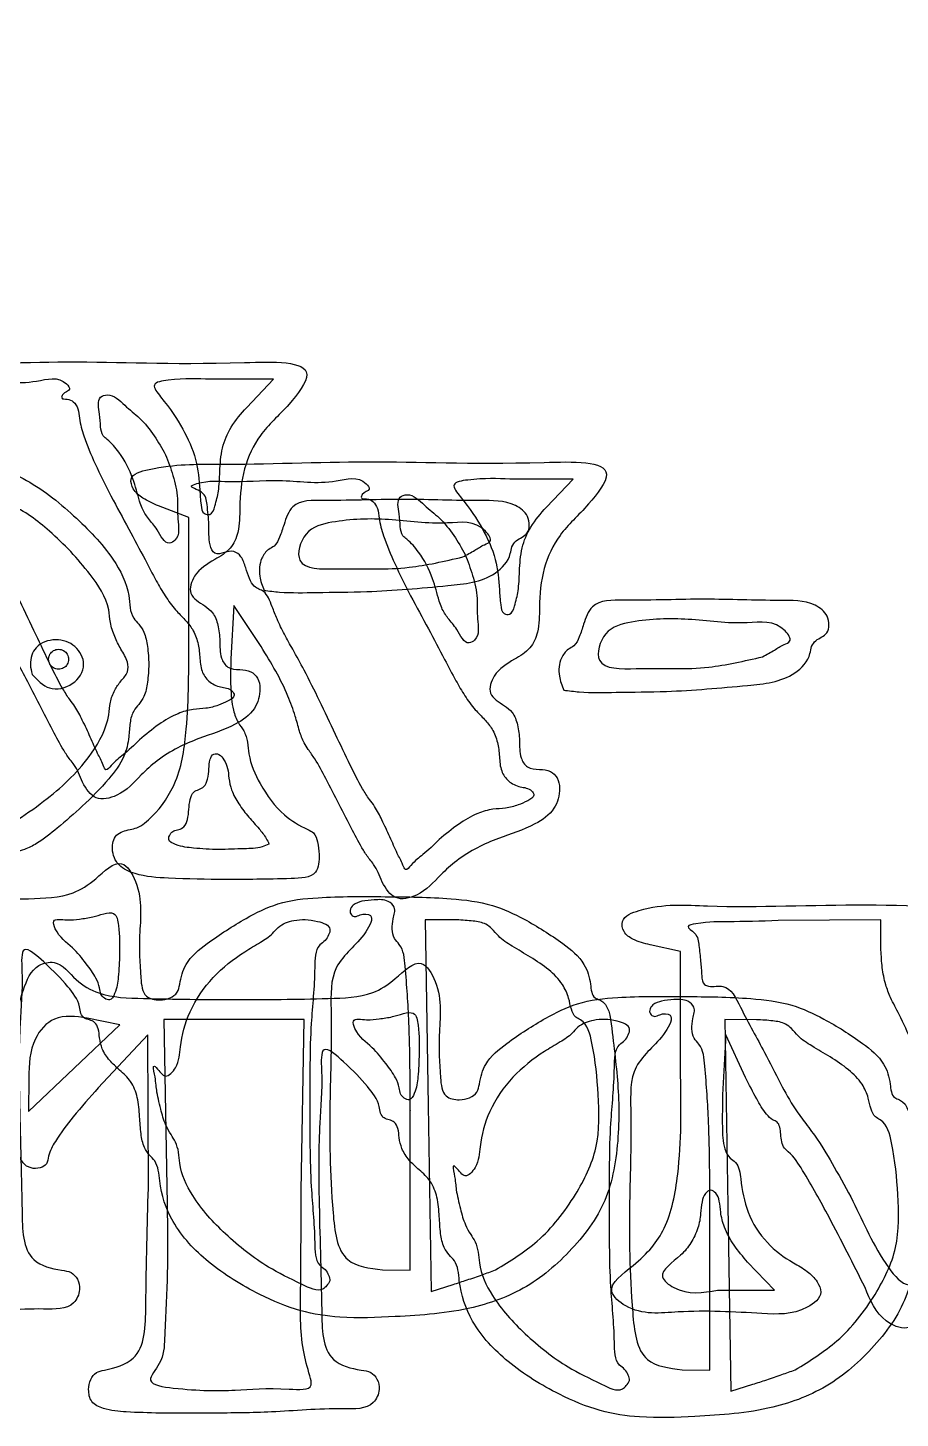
# Model space of a CAD drawing. Extents: x 0.12 to 3.45, y 0.56 to 2.39.
# Drawn here: x 1.0543 to 1.3446, y 1.1462 to 1.6091 of the extents above; entities that cross this region are included whole.
import ezdxf

# ---------------------------------------------------------------- set-up
doc = ezdxf.new("R2010")
doc.units = 0
doc.layers.get('0').update_dxf_attribs({"linetype": 'CONTINUOUS'})

msp = doc.modelspace()

# ---------------------------------------------------------------- linework, layer by layer
at = {"color": 7}
for p, q in [((1.136129, 1.49208), (1.114988, 1.49208)), ((1.127172, 1.482731), (1.136129, 1.49208)), ((1.100153, 1.46698), (1.100153, 1.46698)), ((1.118215, 1.461261), (1.118215, 1.461261)), ((1.23583, 1.458847), (1.21469, 1.458847)), ((1.226873, 1.449497), (1.23583, 1.458847)), ((1.107916, 1.446088), (1.097819, 1.4499)), ((1.107916, 1.405754), (1.107916, 1.446088)), ((1.199093, 1.432913), (1.199093, 1.432914)), ((1.199854, 1.433746), (1.199854, 1.433746)), ((1.217916, 1.428028), (1.217916, 1.428028)), ((1.132932, 1.421803), (1.132932, 1.421803)), ((1.122916, 1.416782), (1.121892, 1.399003)), ((1.131952, 1.403082), (1.122916, 1.416782)), ((1.067916, 1.398847), (1.067916, 1.398847)), ((1.298794, 1.399679), (1.298794, 1.39968)), ((1.055792, 1.393837), (1.055792, 1.393837)), ((1.232634, 1.388569), (1.232634, 1.388569)), ((1.091548, 1.37208), (1.091548, 1.37208)), ((1.07252, 1.35791), (1.07252, 1.35791)), ((1.19125, 1.338847), (1.19125, 1.338847)), ((1.134583, 1.337319), (1.134583, 1.337319)), ((1.172221, 1.324676), (1.172221, 1.324676)), ((1.197104, 1.312084), (1.186548, 1.312088)), ((1.186548, 1.312088), (1.187525, 1.250238)), ((1.338215, 1.31208), (1.304048, 1.311817)), ((1.338215, 1.302035), (1.338215, 1.31208)), ((1.271548, 1.301551), (1.261363, 1.303788)), ((1.271548, 1.260104), (1.271548, 1.301551)), ((1.084881, 1.30077), (1.084881, 1.30077)), ((1.084932, 1.277175), (1.074082, 1.279394)), ((1.074082, 1.279394), (1.074087, 1.279394)), ((1.122916, 1.278855), (1.099583, 1.278855)), ((1.099583, 1.278855), (1.100576, 1.223344)), ((1.146249, 1.278855), (1.122916, 1.278855)), ((1.145262, 1.221879), (1.146249, 1.278855)), ((1.296805, 1.27885), (1.28625, 1.278854)), ((1.28625, 1.278854), (1.287226, 1.217004)), ((1.069755, 1.26271), (1.084932, 1.277175)), ((1.094329, 1.273847), (1.07779, 1.256114)), ((1.094456, 1.222775), (1.094329, 1.273847)), ((1.286548, 1.273747), (1.285526, 1.25381)), ((1.293168, 1.259581), (1.286548, 1.273747)), ((1.184583, 1.267537), (1.184583, 1.267537)), ((1.054578, 1.248246), (1.069755, 1.26271)), ((1.054689, 1.259379), (1.054578, 1.248246)), ((1.187525, 1.250238), (1.188501, 1.188389)), ((1.181548, 1.195414), (1.181548, 1.248551)), ((1.181548, 1.248551), (1.181548, 1.24855)), ((1.28125, 1.16218), (1.28125, 1.215317)), ((1.28125, 1.215317), (1.28125, 1.215317)), ((1.287226, 1.217004), (1.288203, 1.155155)), ((1.172381, 1.195541), (1.181548, 1.195414)), ((1.209984, 1.195499), (1.209985, 1.195499)), ((1.302795, 1.188747), (1.293838, 1.198096)), ((1.293838, 1.198096), (1.293838, 1.198096)), ((1.154881, 1.191884), (1.154881, 1.191884)), ((1.188501, 1.188389), (1.195858, 1.190679)), ((1.283838, 1.188747), (1.302795, 1.188747)), ((1.332903, 1.18966), (1.332903, 1.18966)), ((1.272083, 1.162307), (1.28125, 1.16218)), ((1.309686, 1.162265), (1.309686, 1.162265)), ((1.14817, 1.160208), (1.14817, 1.160208)), ((1.254582, 1.15865), (1.254583, 1.15865)), ((1.288203, 1.155155), (1.295559, 1.157446)), ((1.087083, 1.148215), (1.087083, 1.148215))]:
    msp.add_line(p, q, dxfattribs=at)
for points, knots in [([(0.523471, 1.504402), (0.52242, 1.507756), (0.519882, 1.515854), (0.521744, 1.528022), (0.526688, 1.541804), (0.541978, 1.548007), (0.555855, 1.555136), (0.567496, 1.55873), (0.574244, 1.559136), (0.577505, 1.560123), (0.58258, 1.565534), (0.599207, 1.564462), (0.61659, 1.565914), (0.631762, 1.564414), (0.639833, 1.559692), (0.649145, 1.558886), (0.661252, 1.557381), (0.673356, 1.555874), (0.682691, 1.554972), (0.687824, 1.551922), (0.693149, 1.549444), (0.702192, 1.549293), (0.715186, 1.548648), (0.728004, 1.548967), (0.739629, 1.550225), (0.744572, 1.553784), (0.749971, 1.558562), (0.742665, 1.560938), (0.736319, 1.558894), (0.727189, 1.559136), (0.719705, 1.559639), (0.713087, 1.561687), (0.706054, 1.564451), (0.696911, 1.566533), (0.685843, 1.568702), (0.673609, 1.570725), (0.661381, 1.572902), (0.649359, 1.575347), (0.636533, 1.57712), (0.622275, 1.578168), (0.602834, 1.579081), (0.58029, 1.577146), (0.556003, 1.569052), (0.541405, 1.559162), (0.530212, 1.546314), (0.520076, 1.556296), (0.521999, 1.569769), (0.52039, 1.583605), (0.527394, 1.595758), (0.537953, 1.598016), (0.546233, 1.601332), (0.551766, 1.603666), (0.562428, 1.613738), (0.598664, 1.607571), (0.638284, 1.611006), (0.676336, 1.609564), (0.699888, 1.599433), (0.721812, 1.596685), (0.740132, 1.5979), (0.764159, 1.595982), (0.76043, 1.612907), (0.741135, 1.605603), (0.72512, 1.608669), (0.709376, 1.610078), (0.691189, 1.614116), (0.668052, 1.619416), (0.637482, 1.623698), (0.608887, 1.628096), (0.583585, 1.628438), (0.563625, 1.622094), (0.546477, 1.613781), (0.533753, 1.601628), (0.519505, 1.607334), (0.5219, 1.622447), (0.521069, 1.637135), (0.534268, 1.649051), (0.549845, 1.654067), (0.567645, 1.651834), (0.572447, 1.665975), (0.549178, 1.660569), (0.538251, 1.660998), (0.52254, 1.668189), (0.529613, 1.680721), (0.534603, 1.690329), (0.540436, 1.699956), (0.546518, 1.707849), (0.552865, 1.715812), (0.558952, 1.725181), (0.564358, 1.73534), (0.571554, 1.747272), (0.581122, 1.761934), (0.593108, 1.779671), (0.605271, 1.797834), (0.615343, 1.813656), (0.622329, 1.825659), (0.626654, 1.834227), (0.63029, 1.840203), (0.63373, 1.845208), (0.638497, 1.849439), (0.635062, 1.857361), (0.628464, 1.862274), (0.622297, 1.870365), (0.617604, 1.878774), (0.611748, 1.89349), (0.60975, 1.916398), (0.609992, 1.94326), (0.613074, 1.969047), (0.627856, 1.988362), (0.641148, 2.003346), (0.651821, 2.015075), (0.659735, 2.016297), (0.664318, 2.018395), (0.67471, 2.024248), (0.696321, 2.026707), (0.720143, 2.02691), (0.740426, 2.027114), (0.747332, 2.020225), (0.752632, 2.017789), (0.759155, 2.015206), (0.765901, 2.012271), (0.771549, 2.00862), (0.775512, 2.004196), (0.778319, 1.999134), (0.782235, 1.994189), (0.786597, 1.989231), (0.790536, 1.984597), (0.793399, 1.980545), (0.794592, 1.97703), (0.795162, 1.974002), (0.797037, 1.971302), (0.799547, 1.968905), (0.802097, 1.966307), (0.805745, 1.967424), (0.808134, 1.978742), (0.814754, 1.992852), (0.829771, 2.0095), (0.846659, 2.01309), (0.859037, 2.013112), (0.867463, 2.017036), (0.871513, 2.026099), (0.878792, 2.035344), (0.889777, 2.043368), (0.900218, 2.044976), (0.908405, 2.046811), (0.91452, 2.050496), (0.921219, 2.055804), (0.927865, 2.061861), (0.936915, 2.06528), (0.945662, 2.065709), (0.953135, 2.065136), (0.958541, 2.064824), (0.962331, 2.061663), (0.96801, 2.056119), (0.982657, 2.055819), (0.997354, 2.055295), (1.010198, 2.055293), (1.017403, 2.055133), (1.021381, 2.052912), (1.022265, 2.049865), (1.025521, 2.048214), (1.029551, 2.046963), (1.034243, 2.044829), (1.038347, 2.04092), (1.041191, 2.035651), (1.044462, 2.029962), (1.049454, 2.024803), (1.058075, 2.018875), (1.069083, 2.011161), (1.078849, 2.000894), (1.08446, 1.992582), (1.084813, 1.98775), (1.086062, 1.98593), (1.087948, 1.985558), (1.089897, 1.984823), (1.090976, 1.982364), (1.091037, 1.979834), (1.091717, 1.975739), (1.087419, 1.976747), (1.085634, 1.980929), (1.080708, 1.984596), (1.074405, 1.986818), (1.067156, 1.987388), (1.059888, 1.986758), (1.053078, 1.98444), (1.04854, 1.981121), (1.042108, 1.974514), (1.060021, 1.973307), (1.073792, 1.973245), (1.094204, 1.972859), (1.109148, 1.971084), (1.116603, 1.964676), (1.121441, 1.959176), (1.124187, 1.953607), (1.123449, 1.948347), (1.122944, 1.943068), (1.124686, 1.937377), (1.129422, 1.930048), (1.134223, 1.919657), (1.136395, 1.90928), (1.133774, 1.898204), (1.125963, 1.900943), (1.124916, 1.907165), (1.126553, 1.912396), (1.131089, 1.91344), (1.130165, 1.916139), (1.126666, 1.914932), (1.122832, 1.916708), (1.118039, 1.919147), (1.113063, 1.923508), (1.10646, 1.928309), (1.097919, 1.932769), (1.085838, 1.938008), (1.071153, 1.941689), (1.054099, 1.940751), (1.042844, 1.934084), (1.034194, 1.927894), (1.02651, 1.923519), (1.015054, 1.917994), (1.001617, 1.909676), (0.990399, 1.893833), (0.988226, 1.881535), (0.987108, 1.875212)], [0, 0, 0, 0, 0.010425, 0.025169, 0.036275, 0.052297, 0.071167, 0.084272, 0.088076, 0.091524, 0.094126, 0.109765, 0.135686, 0.14963, 0.153695, 0.163458, 0.176981, 0.190508, 0.200285, 0.204395, 0.208305, 0.217766, 0.230945, 0.247364, 0.257139, 0.26362, 0.268428, 0.271395, 0.281397, 0.29, 0.298044, 0.303938, 0.310657, 0.320714, 0.331977, 0.344518, 0.357904, 0.369237, 0.381317, 0.396713, 0.412126, 0.439616, 0.46461, 0.486123, 0.497189, 0.504802, 0.520405, 0.53641, 0.545957, 0.559207, 0.566739, 0.573071, 0.576962, 0.610016, 0.668674, 0.70374, 0.720526, 0.745866, 0.765826, 0.786331, 0.789892, 0.811214, 0.826383, 0.842984, 0.857495, 0.882501, 0.914056, 0.950064, 0.969332, 0.989349, 1.011727, 1.028121, 1.035958, 1.050642, 1.066586, 1.079538, 1.099293, 1.117977, 1.121453, 1.137518, 1.158669, 1.167771, 1.179061, 1.192226, 1.203322, 1.212064, 1.22224, 1.233824, 1.245523, 1.256751, 1.275614, 1.298038, 1.320974, 1.341185, 1.354314, 1.362585, 1.370036, 1.375089, 1.381314, 1.386628, 1.397695, 1.406429, 1.416736, 1.426586, 1.453709, 1.484607, 1.507969, 1.529523, 1.555355, 1.570277, 1.57368, 1.579054, 1.585297, 1.609397, 1.641738, 1.66051, 1.664308, 1.670477, 1.677796, 1.685427, 1.692513, 1.697776, 1.703058, 1.709826, 1.716644, 1.722867, 1.728108, 1.731366, 1.733932, 1.737286, 1.740887, 1.744744, 1.746931, 1.750842, 1.776371, 1.795646, 1.814811, 1.825927, 1.832895, 1.841092, 1.854567, 1.868271, 1.880485, 1.88585, 1.893333, 1.90157, 1.911595, 1.920005, 1.930012, 1.937475, 1.942896, 1.945416, 1.952052, 1.966166, 1.986279, 1.997338, 2.004608, 2.007736, 2.010055, 2.013561, 2.017883, 2.022993, 2.028793, 2.034509, 2.040885, 2.048435, 2.055772, 2.072277, 2.088472, 2.098646, 2.100908, 2.102891, 2.104675, 2.106521, 2.108915, 2.111881, 2.115353, 2.117012, 2.122547, 2.128421, 2.134857, 2.142423, 2.149995, 2.156825, 2.163051, 2.168876, 2.176097, 2.199422, 2.222332, 2.234181, 2.243572, 2.25079, 2.256359, 2.26138, 2.266358, 2.272214, 2.278727, 2.292642, 2.305429, 2.313112, 2.318265, 2.324323, 2.330371, 2.333404, 2.334359, 2.337497, 2.341603, 2.347263, 2.353449, 2.36139, 2.371705, 2.382274, 2.400864, 2.416736, 2.431981, 2.439245, 2.448732, 2.458419, 2.477475, 2.495503, 2.514588, 2.514588, 2.514588, 2.514588]), ([(0.998118, 1.483133), (0.996332, 1.483932), (0.993195, 1.485335), (0.989677, 1.488191), (0.988027, 1.493637), (1.001987, 1.497248), (1.024865, 1.496631), (1.073883, 1.498789), (1.104935, 1.496563), (1.15298, 1.498611), (1.140344, 1.482059), (1.131563, 1.474647), (1.125628, 1.462139), (1.124758, 1.450959), (1.124893, 1.441867), (1.122033, 1.435268), (1.115825, 1.431664), (1.109834, 1.428131), (1.10726, 1.420095), (1.112587, 1.41721), (1.116263, 1.414323), (1.117811, 1.409998), (1.118371, 1.404874), (1.118097, 1.399935), (1.120666, 1.395585), (1.124796, 1.395449), (1.128453, 1.395143), (1.131196, 1.392605), (1.131887, 1.387985), (1.130232, 1.381572), (1.122047, 1.375953), (1.112876, 1.373234), (1.103992, 1.369467), (1.097502, 1.365415), (1.091136, 1.359599), (1.085841, 1.35344), (1.0764, 1.351327), (1.073811, 1.355719), (1.07252, 1.35791)], [0, 0, 0, 0, 0.005841, 0.01026, 0.013498, 0.020322, 0.043197, 0.092672, 0.151893, 0.172957, 0.184485, 0.198617, 0.210842, 0.223899, 0.232172, 0.237995, 0.244367, 0.253078, 0.258896, 0.265115, 0.268533, 0.273003, 0.278242, 0.284071, 0.28771, 0.291808, 0.295519, 0.298611, 0.302114, 0.309036, 0.317262, 0.330305, 0.337961, 0.346097, 0.353135, 0.363701, 0.370639, 0.377542, 0.377542, 0.377542, 0.377542]), ([(1.091548, 1.37208), (1.093625, 1.373822), (1.097583, 1.377141), (1.103569, 1.380708), (1.109046, 1.382292), (1.113624, 1.382371), (1.117665, 1.383416), (1.120549, 1.384739), (1.123649, 1.386393), (1.121786, 1.389256), (1.1183, 1.389392), (1.114451, 1.391196), (1.11181, 1.395035), (1.111603, 1.399682), (1.111071, 1.404436), (1.109432, 1.408756), (1.106567, 1.4122), (1.103103, 1.415491), (1.100002, 1.419913), (1.096661, 1.425538), (1.09283, 1.433094), (1.087773, 1.442514), (1.082044, 1.453044), (1.076913, 1.46332), (1.073241, 1.471901), (1.071523, 1.478137), (1.07129, 1.482166), (1.069708, 1.484673), (1.067762, 1.485646), (1.065278, 1.485368), (1.066003, 1.487809), (1.069095, 1.488179), (1.065149, 1.493525), (1.053784, 1.489754), (1.039308, 1.492518), (1.022882, 1.490685), (1.014598, 1.491876), (1.007528, 1.489512), (1.013794, 1.488005), (1.014346, 1.48286), (1.015117, 1.476851), (1.01466, 1.471621), (1.016504, 1.466582), (1.020139, 1.467655), (1.023167, 1.468436), (1.02611, 1.466083), (1.027076, 1.462563), (1.028238, 1.459193), (1.029558, 1.456482), (1.031503, 1.455387), (1.033464, 1.454629), (1.034848, 1.452348), (1.036108, 1.449232), (1.037658, 1.445075), (1.039987, 1.440367), (1.043166, 1.434786), (1.047167, 1.427476), (1.051866, 1.418006), (1.056857, 1.407375), (1.061532, 1.39756), (1.065158, 1.390245), (1.068002, 1.385752), (1.070551, 1.382548), (1.072651, 1.378233), (1.075117, 1.373086), (1.077311, 1.367742), (1.079045, 1.364729), (1.080306, 1.361278), (1.083035, 1.364795), (1.086523, 1.367176), (1.089705, 1.370281), (1.091548, 1.37208)], [0, 0, 0, 0, 0.008126, 0.015487, 0.020743, 0.024972, 0.029264, 0.032787, 0.035532, 0.037178, 0.041158, 0.045487, 0.049543, 0.054402, 0.05916, 0.063931, 0.067974, 0.072489, 0.078254, 0.084083, 0.092125, 0.10365, 0.116163, 0.128085, 0.138099, 0.144132, 0.147377, 0.150115, 0.152395, 0.154197, 0.155326, 0.158259, 0.160298, 0.170273, 0.189339, 0.206173, 0.216673, 0.218701, 0.222612, 0.227194, 0.233856, 0.240584, 0.243862, 0.247033, 0.250147, 0.253047, 0.257107, 0.260907, 0.26391, 0.265733, 0.267469, 0.270095, 0.273301, 0.277689, 0.283341, 0.289053, 0.296953, 0.308341, 0.320759, 0.332182, 0.340964, 0.345229, 0.348107, 0.35322, 0.359497, 0.365476, 0.369795, 0.37153, 0.373729, 0.379124, 0.386553, 0.386553, 0.386553, 0.386553]), ([(1.114988, 1.49208), (1.110893, 1.492268), (1.105395, 1.492519), (1.094807, 1.4909), (1.101099, 1.483097), (1.105658, 1.476586), (1.11073, 1.46574), (1.111457, 1.456826), (1.111829, 1.451057), (1.112381, 1.447224), (1.115638, 1.446703), (1.116859, 1.450702), (1.118002, 1.455125), (1.118139, 1.459083), (1.118215, 1.461261)], [0, 0, 0, 0, 0.013993, 0.018785, 0.023215, 0.036232, 0.047268, 0.057436, 0.062501, 0.065608, 0.067357, 0.070535, 0.075769, 0.082173, 0.082173, 0.082173, 0.082173]), ([(1.100153, 1.46698), (1.098955, 1.469096), (1.096502, 1.473429), (1.091954, 1.479161), (1.086518, 1.483164), (1.082492, 1.4876), (1.077014, 1.485944), (1.078429, 1.48066), (1.078422, 1.476728), (1.078926, 1.47342), (1.081863, 1.471235), (1.0857, 1.466828), (1.089399, 1.459717), (1.090986, 1.453163), (1.092431, 1.448655), (1.094558, 1.445414), (1.097696, 1.442179), (1.100069, 1.436465), (1.105229, 1.439391), (1.103928, 1.44571), (1.104431, 1.45262), (1.102848, 1.459974), (1.101033, 1.464692), (1.100153, 1.46698)], [0, 0, 0, 0, 0.007312, 0.014969, 0.021485, 0.028236, 0.03058, 0.036191, 0.040445, 0.043606, 0.045322, 0.05114, 0.061135, 0.068936, 0.071338, 0.075341, 0.080159, 0.08619, 0.088222, 0.095349, 0.102124, 0.10996, 0.117337, 0.117337, 0.117337, 0.117337]), ([(1.118215, 1.461261), (1.11836, 1.463929), (1.118643, 1.469116), (1.121824, 1.476614), (1.125327, 1.480621), (1.127172, 1.482731)], [0, 0, 0, 0, 0.00797, 0.015497, 0.023873, 0.023873, 0.023873, 0.023873]), ([(0.824583, 1.394068), (0.824641, 1.403107), (0.82474, 1.418598), (0.823278, 1.43247), (0.823777, 1.448581), (0.814007, 1.438773), (0.808548, 1.430931), (0.802729, 1.420042), (0.798724, 1.411718), (0.794983, 1.407186), (0.790527, 1.404831), (0.785003, 1.407385), (0.785031, 1.417723), (0.784355, 1.429099), (0.784883, 1.442131), (0.785687, 1.451076), (0.787253, 1.456797), (0.790056, 1.459441), (0.790917, 1.463111), (0.791461, 1.468387), (0.791116, 1.475581), (0.799857, 1.478582), (0.805719, 1.47213), (0.814956, 1.46614), (0.834178, 1.4658), (0.859001, 1.465338), (0.884707, 1.46576), (0.903084, 1.466413), (0.913757, 1.470057), (0.919958, 1.475094), (0.927641, 1.472601), (0.927767, 1.466548), (0.928234, 1.46217), (0.929218, 1.459104), (0.931773, 1.456947), (0.933567, 1.452373), (0.934556, 1.445433), (0.935113, 1.435946), (0.935331, 1.430932), (0.935808, 1.422554), (0.938506, 1.430224), (0.940975, 1.437973), (0.952222, 1.449712), (0.968413, 1.461657), (0.994896, 1.467374), (1.02422, 1.467414), (1.0517, 1.461757), (1.06956, 1.447148), (1.082003, 1.43448), (1.087971, 1.42311), (1.088183, 1.416153), (1.08918, 1.412704), (1.091408, 1.410462), (1.093439, 1.407477), (1.094246, 1.402783), (1.094769, 1.397178), (1.094241, 1.391581), (1.093452, 1.38687), (1.091355, 1.383884), (1.089122, 1.381391), (1.088191, 1.377504), (1.088015, 1.372404), (1.086507, 1.365593), (1.080615, 1.357932), (1.072971, 1.350172), (1.06479, 1.343136), (1.058519, 1.338051), (1.053766, 1.335557), (1.049996, 1.334651), (1.04684, 1.332127), (1.043271, 1.328297), (1.03774, 1.323454), (1.026161, 1.3223), (1.011803, 1.322101), (0.996965, 1.322308), (0.984771, 1.323774), (0.979382, 1.327295), (0.977007, 1.328846)], [0, 0, 0, 0, 0.025915, 0.044412, 0.051542, 0.058874, 0.071957, 0.086413, 0.093981, 0.099807, 0.103904, 0.108039, 0.115407, 0.131387, 0.144171, 0.153896, 0.15864, 0.161349, 0.165136, 0.169442, 0.177879, 0.183326, 0.192328, 0.201216, 0.216329, 0.247801, 0.276824, 0.293414, 0.302415, 0.310549, 0.315756, 0.322693, 0.326165, 0.32939, 0.331923, 0.335958, 0.343638, 0.353501, 0.361902, 0.365719, 0.367557, 0.380048, 0.395304, 0.412918, 0.440713, 0.473919, 0.501415, 0.522325, 0.541831, 0.554998, 0.559077, 0.562709, 0.565369, 0.56845, 0.573387, 0.579365, 0.585343, 0.590281, 0.593361, 0.596157, 0.600216, 0.604922, 0.611594, 0.620674, 0.633348, 0.644377, 0.653016, 0.657504, 0.66035, 0.66452, 0.669296, 0.676237, 0.685841, 0.702897, 0.719811, 0.730489, 0.738901, 0.738901, 0.738901, 0.738901]), ([(1.097819, 1.4499), (1.096033, 1.450698), (1.092896, 1.452101), (1.089378, 1.454957), (1.087728, 1.460403), (1.101689, 1.464014), (1.124567, 1.463397), (1.173585, 1.465555), (1.204637, 1.463329), (1.252681, 1.465377), (1.240046, 1.448825), (1.231264, 1.441413), (1.225329, 1.428905), (1.22446, 1.417726), (1.224595, 1.408633), (1.221735, 1.402035), (1.215527, 1.39843), (1.209536, 1.394897), (1.206961, 1.386861), (1.212288, 1.383976), (1.215964, 1.381089), (1.217512, 1.376764), (1.218073, 1.37164), (1.217799, 1.366702), (1.220367, 1.362351), (1.224497, 1.362215), (1.228155, 1.361909), (1.230897, 1.359371), (1.231589, 1.354751), (1.229934, 1.348339), (1.221749, 1.342719), (1.212578, 1.34), (1.203694, 1.336233), (1.197204, 1.332181), (1.190838, 1.326365), (1.185542, 1.320206), (1.176102, 1.318093), (1.173512, 1.322485), (1.172221, 1.324676)], [0, 0, 0, 0, 0.005841, 0.01026, 0.013498, 0.020322, 0.043197, 0.092672, 0.151893, 0.172957, 0.184485, 0.198617, 0.210843, 0.223899, 0.232172, 0.237995, 0.244367, 0.253078, 0.258897, 0.265115, 0.268533, 0.273003, 0.278243, 0.284071, 0.287711, 0.291808, 0.295519, 0.298612, 0.302114, 0.309036, 0.317262, 0.330305, 0.337961, 0.346098, 0.353135, 0.363701, 0.370639, 0.377543, 0.377543, 0.377543, 0.377543]), ([(1.040734, 1.338957), (1.047598, 1.343235), (1.060436, 1.351236), (1.074834, 1.364988), (1.081227, 1.377066), (1.081598, 1.384612), (1.083047, 1.388473), (1.085226, 1.391659), (1.0879, 1.394291), (1.087673, 1.398571), (1.085254, 1.402119), (1.083159, 1.406451), (1.08163, 1.410854), (1.081309, 1.418446), (1.073894, 1.429254), (1.062975, 1.440959), (1.052136, 1.44908), (1.045005, 1.451683), (1.04225, 1.45342), (1.041277, 1.4556), (1.04054, 1.457663), (1.038162, 1.45853), (1.034606, 1.459459), (1.028086, 1.452081), (1.032189, 1.430145), (1.031232, 1.411078), (1.030556, 1.397599)], [0, 0, 0, 0, 0.02421, 0.045278, 0.059329, 0.063508, 0.067789, 0.071452, 0.075174, 0.078425, 0.08326, 0.087931, 0.092866, 0.097112, 0.110441, 0.130192, 0.145983, 0.149927, 0.153151, 0.155271, 0.157029, 0.159405, 0.162374, 0.167462, 0.184454, 0.225442, 0.225442, 0.225442, 0.225442]), ([(1.19125, 1.338847), (1.193326, 1.340588), (1.197285, 1.343907), (1.203271, 1.347474), (1.208747, 1.349058), (1.213326, 1.349137), (1.217367, 1.350182), (1.22025, 1.351505), (1.22335, 1.353159), (1.221488, 1.356022), (1.218002, 1.356158), (1.214152, 1.357962), (1.211511, 1.361801), (1.211305, 1.366449), (1.210772, 1.371202), (1.209133, 1.375522), (1.206269, 1.378966), (1.202804, 1.382257), (1.199704, 1.386679), (1.196363, 1.392305), (1.192532, 1.39986), (1.187474, 1.40928), (1.181745, 1.41981), (1.176614, 1.430086), (1.172943, 1.438668), (1.171225, 1.444903), (1.170991, 1.448932), (1.169409, 1.45144), (1.167464, 1.452412), (1.164979, 1.452134), (1.165704, 1.454575), (1.168797, 1.454945), (1.16485, 1.460292), (1.153486, 1.45652), (1.13901, 1.459285), (1.122583, 1.457452), (1.114299, 1.458642), (1.10723, 1.456278), (1.113496, 1.454772), (1.114048, 1.449627), (1.114819, 1.443617), (1.114361, 1.438387), (1.116205, 1.433348), (1.11984, 1.434421), (1.122869, 1.435202), (1.125812, 1.432849), (1.126778, 1.429329), (1.12794, 1.425959), (1.129259, 1.423248), (1.131204, 1.422153), (1.133165, 1.421395), (1.13455, 1.419114), (1.135809, 1.415998), (1.13736, 1.411841), (1.139689, 1.407133), (1.142868, 1.401553), (1.146869, 1.394242), (1.151567, 1.384772), (1.156558, 1.374141), (1.161233, 1.364326), (1.16486, 1.357011), (1.167704, 1.352518), (1.170253, 1.349315), (1.172353, 1.344999), (1.174819, 1.339852), (1.177012, 1.334508), (1.178747, 1.331495), (1.180008, 1.328044), (1.182737, 1.331561), (1.186225, 1.333942), (1.189406, 1.337047), (1.19125, 1.338847)], [0, 0, 0, 0, 0.008126, 0.015487, 0.020743, 0.024972, 0.029264, 0.032787, 0.035532, 0.037178, 0.041158, 0.045487, 0.049543, 0.054402, 0.05916, 0.063931, 0.067974, 0.072489, 0.078254, 0.084083, 0.092125, 0.10365, 0.116163, 0.128085, 0.138099, 0.144132, 0.147377, 0.150115, 0.152395, 0.154197, 0.155326, 0.158259, 0.160298, 0.170273, 0.189339, 0.206173, 0.216673, 0.218702, 0.222612, 0.227194, 0.233857, 0.240584, 0.243862, 0.247033, 0.250147, 0.253047, 0.257107, 0.260907, 0.26391, 0.265733, 0.267469, 0.270095, 0.273301, 0.27769, 0.283341, 0.289053, 0.296953, 0.308341, 0.32076, 0.332182, 0.340964, 0.345229, 0.348108, 0.353221, 0.359498, 0.365476, 0.369795, 0.37153, 0.373729, 0.379125, 0.386554, 0.386554, 0.386554, 0.386554]), ([(1.21469, 1.458847), (1.210594, 1.459034), (1.205096, 1.459285), (1.194508, 1.457666), (1.2008, 1.449863), (1.20536, 1.443353), (1.210431, 1.432506), (1.211158, 1.423592), (1.211531, 1.417824), (1.212083, 1.41399), (1.21534, 1.413469), (1.21656, 1.417468), (1.217704, 1.421892), (1.217841, 1.42585), (1.217916, 1.428028)], [0, 0, 0, 0, 0.013993, 0.018785, 0.023215, 0.036232, 0.047268, 0.057436, 0.062501, 0.065608, 0.067357, 0.070535, 0.075769, 0.082173, 0.082173, 0.082173, 0.082173]), ([(1.199854, 1.433746), (1.198656, 1.435862), (1.196204, 1.440195), (1.191655, 1.445927), (1.18622, 1.44993), (1.182193, 1.454366), (1.176715, 1.45271), (1.178131, 1.447427), (1.178123, 1.443494), (1.178628, 1.440186), (1.181564, 1.438001), (1.185402, 1.433594), (1.1891, 1.426483), (1.190687, 1.419929), (1.192133, 1.415421), (1.194259, 1.41218), (1.197397, 1.408945), (1.19977, 1.403231), (1.204931, 1.406157), (1.20363, 1.412476), (1.204132, 1.419386), (1.202549, 1.42674), (1.200734, 1.431458), (1.199854, 1.433746)], [0, 0, 0, 0, 0.007312, 0.014969, 0.021485, 0.028236, 0.03058, 0.036191, 0.040445, 0.043606, 0.045322, 0.05114, 0.061135, 0.068936, 0.071338, 0.075341, 0.080159, 0.08619, 0.088222, 0.095349, 0.102124, 0.10996, 0.117337, 0.117337, 0.117337, 0.117337]), ([(1.132932, 1.421803), (1.132349, 1.423343), (1.131054, 1.426765), (1.131492, 1.431928), (1.133923, 1.435301), (1.136877, 1.436596), (1.13833, 1.439896), (1.139748, 1.444293), (1.14236, 1.451986), (1.159641, 1.451501), (1.178973, 1.4525), (1.200384, 1.451459), (1.21474, 1.451894), (1.22074, 1.447363), (1.221307, 1.443611), (1.220856, 1.44084), (1.218792, 1.439419), (1.216703, 1.438424), (1.215218, 1.436394), (1.214809, 1.432008), (1.208055, 1.424691), (1.190264, 1.423026), (1.170615, 1.421213), (1.151874, 1.421171), (1.140453, 1.42087), (1.13466, 1.421588), (1.132932, 1.421803)], [0, 0, 0, 0, 0.004918, 0.010922, 0.014662, 0.01678, 0.020283, 0.024727, 0.031267, 0.042031, 0.069019, 0.093765, 0.10566, 0.111057, 0.114145, 0.116706, 0.118928, 0.12126, 0.12368, 0.126018, 0.134256, 0.150485, 0.177581, 0.194286, 0.206562, 0.211782, 0.211782, 0.211782, 0.211782]), ([(1.217916, 1.428028), (1.218062, 1.430695), (1.218345, 1.435882), (1.221525, 1.443381), (1.225028, 1.447387), (1.226873, 1.449497)], [0, 0, 0, 0, 0.00797, 0.015497, 0.023873, 0.023873, 0.023873, 0.023873]), ([(1.199093, 1.432914), (1.20045, 1.433645), (1.202921, 1.434977), (1.205597, 1.436827), (1.209226, 1.438117), (1.204232, 1.445509), (1.191517, 1.443209), (1.174672, 1.445948), (1.158783, 1.445511), (1.146012, 1.442327), (1.142309, 1.428471), (1.163089, 1.429396), (1.178861, 1.42825), (1.193019, 1.431513), (1.199093, 1.432913)], [0, 0, 0, 0, 0.004557, 0.008296, 0.010407, 0.01415, 0.027041, 0.046666, 0.065579, 0.075038, 0.083982, 0.096459, 0.120664, 0.13885, 0.13885, 0.13885, 0.13885]), ([(1.07252, 1.35791), (1.072083, 1.35897), (1.071257, 1.360975), (1.069967, 1.36356), (1.068015, 1.365818), (1.065586, 1.369573), (1.062269, 1.375739), (1.058225, 1.383753), (1.054118, 1.391727), (1.050883, 1.397975), (1.048165, 1.401712), (1.046202, 1.404664), (1.044891, 1.408478), (1.043508, 1.413798), (1.041048, 1.420549), (1.037193, 1.428271), (1.033914, 1.433608), (1.03225, 1.436316)], [0, 0, 0, 0, 0.003443, 0.006515, 0.008594, 0.012366, 0.019903, 0.029593, 0.039288, 0.046839, 0.050632, 0.053151, 0.057434, 0.06262, 0.069673, 0.07893, 0.088461, 0.088461, 0.088461, 0.088461]), ([(1.232634, 1.388569), (1.23205, 1.39011), (1.230756, 1.393531), (1.231193, 1.398694), (1.233625, 1.402067), (1.236578, 1.403362), (1.238031, 1.406662), (1.23945, 1.411059), (1.242061, 1.418752), (1.259343, 1.418267), (1.278674, 1.419266), (1.300086, 1.418225), (1.314442, 1.41866), (1.320441, 1.414129), (1.321008, 1.410377), (1.320558, 1.407606), (1.318494, 1.406185), (1.316405, 1.40519), (1.31492, 1.40316), (1.314511, 1.398774), (1.307756, 1.391457), (1.289965, 1.389792), (1.270317, 1.387979), (1.251576, 1.387937), (1.240155, 1.387637), (1.234362, 1.388355), (1.232634, 1.388569)], [0, 0, 0, 0, 0.004918, 0.010922, 0.014662, 0.01678, 0.020283, 0.024727, 0.031267, 0.042031, 0.069019, 0.093765, 0.10566, 0.111057, 0.114145, 0.116706, 0.118928, 0.12126, 0.123681, 0.126018, 0.134256, 0.150485, 0.177581, 0.194286, 0.206562, 0.211782, 0.211782, 0.211782, 0.211782]), ([(1.298794, 1.39968), (1.300152, 1.400411), (1.302622, 1.401743), (1.305299, 1.403593), (1.308927, 1.404883), (1.303933, 1.412275), (1.291219, 1.409975), (1.274374, 1.412714), (1.258485, 1.412277), (1.245713, 1.409094), (1.24201, 1.395237), (1.26279, 1.396162), (1.278563, 1.395016), (1.292721, 1.39828), (1.298794, 1.399679)], [0, 0, 0, 0, 0.004557, 0.008296, 0.010407, 0.01415, 0.027041, 0.046666, 0.065579, 0.075038, 0.083982, 0.096459, 0.120664, 0.13885, 0.13885, 0.13885, 0.13885]), ([(1.055792, 1.393837), (1.055524, 1.394902), (1.054991, 1.397019), (1.055465, 1.400188), (1.057656, 1.404107), (1.063626, 1.406112), (1.070493, 1.40387), (1.074288, 1.396808), (1.069697, 1.38977), (1.061159, 1.387982), (1.057553, 1.391916), (1.055792, 1.393837)], [0, 0, 0, 0, 0.003271, 0.006497, 0.009355, 0.016366, 0.023152, 0.029742, 0.037149, 0.04486, 0.052214, 0.052214, 0.052214, 0.052214]), ([(1.121892, 1.399003), (1.121823, 1.395858), (1.121699, 1.390146), (1.12226, 1.382912), (1.12398, 1.377951), (1.12648, 1.374905), (1.127606, 1.371276), (1.127886, 1.365098), (1.131775, 1.356478), (1.138274, 1.347316), (1.145288, 1.343134), (1.149899, 1.341071), (1.150931, 1.337653), (1.151422, 1.333449), (1.150937, 1.326069), (1.136191, 1.325662), (1.121415, 1.325378), (1.103608, 1.325735), (1.091688, 1.326523), (1.084221, 1.329731), (1.081912, 1.335235), (1.083262, 1.34093), (1.087555, 1.342034), (1.090862, 1.34269), (1.093336, 1.344293), (1.098356, 1.34886), (1.105074, 1.358945), (1.107949, 1.379769), (1.107929, 1.395699), (1.107916, 1.405754)], [0, 0, 0, 0, 0.009438, 0.017144, 0.021662, 0.024903, 0.028834, 0.032788, 0.043379, 0.056586, 0.065669, 0.067889, 0.071176, 0.075406, 0.081373, 0.089792, 0.111729, 0.130572, 0.141821, 0.147852, 0.153614, 0.158385, 0.16324, 0.165554, 0.168598, 0.171861, 0.185984, 0.203653, 0.233889, 0.233889, 0.233889, 0.233889]), ([(1.172221, 1.324676), (1.171785, 1.325736), (1.170959, 1.327741), (1.169669, 1.330326), (1.167716, 1.332584), (1.165287, 1.336339), (1.161971, 1.342505), (1.157926, 1.350519), (1.15382, 1.358493), (1.150584, 1.364741), (1.147866, 1.368479), (1.145903, 1.37143), (1.144592, 1.375244), (1.14321, 1.380564), (1.140749, 1.387316), (1.136894, 1.395037), (1.133615, 1.400374), (1.131952, 1.403082)], [0, 0, 0, 0, 0.003443, 0.006515, 0.008594, 0.012366, 0.019903, 0.029593, 0.039288, 0.046839, 0.050632, 0.053151, 0.057434, 0.06262, 0.069673, 0.07893, 0.088461, 0.088461, 0.088461, 0.088461]), ([(1.067916, 1.398847), (1.067824, 1.399433), (1.067641, 1.40059), (1.066315, 1.401863), (1.064586, 1.402341), (1.062839, 1.401863), (1.061567, 1.40059), (1.061089, 1.398847), (1.061567, 1.397103), (1.062839, 1.39583), (1.064586, 1.395353), (1.066315, 1.39583), (1.067641, 1.397103), (1.067824, 1.39826), (1.067916, 1.398847)], [0, 0, 0, 0, 0.00174, 0.003434, 0.005174, 0.006914, 0.008607, 0.010347, 0.012087, 0.013781, 0.015521, 0.017261, 0.018955, 0.020695, 0.020695, 0.020695, 0.020695]), ([(1.134583, 1.337319), (1.134297, 1.33796), (1.133466, 1.339827), (1.131052, 1.342736), (1.127781, 1.346349), (1.124488, 1.350512), (1.122098, 1.354902), (1.121182, 1.359003), (1.121, 1.362501), (1.119769, 1.365177), (1.118369, 1.367314), (1.115906, 1.36759), (1.114723, 1.365141), (1.114603, 1.362294), (1.114326, 1.359191), (1.113344, 1.356401), (1.111256, 1.355508), (1.10917, 1.354671), (1.108166, 1.351944), (1.107915, 1.348853), (1.107672, 1.345727), (1.106648, 1.343075), (1.10467, 1.342078), (1.10282, 1.341924), (1.101616, 1.340605), (1.100752, 1.33832), (1.10487, 1.336483), (1.11011, 1.335851), (1.117978, 1.33533), (1.125465, 1.335808), (1.131233, 1.335827), (1.13383, 1.336984), (1.134583, 1.337319)], [0, 0, 0, 0, 0.0021, 0.006112, 0.011222, 0.016761, 0.022009, 0.026037, 0.029294, 0.032375, 0.034864, 0.036546, 0.038647, 0.041854, 0.045341, 0.048082, 0.050007, 0.051918, 0.054596, 0.057985, 0.061374, 0.064052, 0.065963, 0.067703, 0.069397, 0.071137, 0.073972, 0.080078, 0.088485, 0.096884, 0.102907, 0.105365, 0.105365, 0.105365, 0.105365]), ([(0.978088, 1.289348), (0.975261, 1.286185), (0.970189, 1.280511), (0.964508, 1.272963), (0.961533, 1.267672), (0.961188, 1.263947), (0.958621, 1.262443), (0.951583, 1.262504), (0.948719, 1.280971), (0.947545, 1.299157), (0.951312, 1.317775), (0.956228, 1.330209), (0.965221, 1.332156), (0.970261, 1.324914), (0.979929, 1.31948), (0.998497, 1.318977), (1.023876, 1.318605), (1.048868, 1.318939), (1.068085, 1.319515), (1.076998, 1.325307), (1.085346, 1.333941), (1.093008, 1.320881), (1.091114, 1.308061), (1.09164, 1.295897), (1.092501, 1.286247), (1.097953, 1.285146), (1.101533, 1.285795), (1.104321, 1.287714), (1.105123, 1.292036), (1.106696, 1.298517), (1.115554, 1.305533), (1.125675, 1.312108), (1.13793, 1.3183), (1.153873, 1.319971), (1.173109, 1.319814), (1.192477, 1.319604), (1.208327, 1.317756), (1.220746, 1.311946), (1.230927, 1.30547), (1.239602, 1.298588), (1.241513, 1.292043), (1.241768, 1.288183), (1.242777, 1.285987), (1.24765, 1.284747), (1.249136, 1.27112), (1.251294, 1.255149), (1.250951, 1.236448), (1.248085, 1.222392), (1.24372, 1.212685), (1.235139, 1.201709), (1.222249, 1.189698), (1.20082, 1.181448), (1.179149, 1.18003), (1.15991, 1.179195), (1.144507, 1.181508), (1.129647, 1.187806), (1.114627, 1.197078), (1.102249, 1.209947), (1.098379, 1.221653), (1.097928, 1.228644), (1.096901, 1.231756), (1.094702, 1.233795), (1.092723, 1.236673), (1.091837, 1.241179), (1.09155, 1.246783), (1.091149, 1.252758), (1.088923, 1.258342), (1.085059, 1.26197), (1.081394, 1.265123), (1.079001, 1.268839), (1.078149, 1.272574), (1.077991, 1.275615), (1.076886, 1.278024), (1.074921, 1.278795), (1.073028, 1.279163), (1.07177, 1.280983), (1.071561, 1.285011), (1.066665, 1.291225), (1.061749, 1.296303), (1.05184, 1.305102), (1.052803, 1.289698), (1.051325, 1.27631), (1.051478, 1.247629), (1.052385, 1.223947), (1.052601, 1.198591), (1.063345, 1.195562), (1.068844, 1.195051), (1.071163, 1.19236), (1.071985, 1.188539), (1.069063, 1.182189), (1.054088, 1.182922), (1.037377, 1.181183), (1.016696, 1.181105), (1.000644, 1.18091), (0.991119, 1.181297), (0.987382, 1.181448)], [0, 0, 0, 0, 0.012725, 0.022828, 0.028277, 0.030865, 0.033318, 0.03637, 0.050527, 0.075486, 0.097469, 0.10714, 0.112239, 0.121592, 0.130227, 0.145247, 0.175827, 0.206743, 0.22166, 0.230518, 0.240496, 0.248054, 0.266037, 0.280163, 0.286509, 0.291079, 0.294582, 0.297579, 0.300416, 0.307303, 0.317207, 0.33262, 0.344214, 0.357767, 0.380102, 0.402052, 0.415951, 0.427484, 0.442687, 0.452573, 0.459519, 0.462191, 0.464377, 0.466093, 0.476306, 0.497494, 0.51957, 0.530483, 0.54053, 0.551121, 0.572156, 0.592491, 0.618544, 0.636985, 0.650208, 0.664858, 0.685062, 0.702974, 0.717179, 0.720773, 0.724078, 0.726637, 0.729656, 0.734406, 0.740113, 0.746572, 0.752294, 0.757603, 0.762264, 0.766804, 0.770563, 0.773585, 0.776029, 0.777895, 0.779678, 0.781661, 0.783924, 0.791666, 0.803123, 0.810754, 0.817565, 0.835298, 0.860149, 0.897669, 0.914429, 0.92425, 0.92755, 0.930583, 0.93411, 0.938906, 0.949071, 0.972992, 0.992758, 1.010122, 1.021335, 1.021335, 1.021335, 1.021335]), ([(1.181548, 1.24855), (1.181543, 1.258439), (1.181536, 1.2746), (1.180289, 1.292603), (1.179371, 1.302847), (1.175931, 1.305916), (1.175474, 1.309151), (1.175809, 1.312491), (1.177014, 1.31612), (1.173768, 1.318969), (1.169753, 1.31878), (1.165823, 1.318481), (1.162796, 1.317459), (1.161285, 1.315463), (1.16176, 1.313628), (1.163405, 1.312934), (1.16525, 1.314193), (1.170258, 1.314086), (1.166127, 1.306456), (1.161821, 1.302544), (1.154829, 1.294663), (1.155635, 1.276235), (1.154576, 1.248995), (1.154864, 1.222969), (1.157581, 1.19735), (1.167974, 1.196079), (1.172381, 1.195541)], [0, 0, 0, 0, 0.029443, 0.048117, 0.055685, 0.058239, 0.061385, 0.064876, 0.068686, 0.071455, 0.076188, 0.080257, 0.083406, 0.085496, 0.08706, 0.088369, 0.090137, 0.093587, 0.099239, 0.107211, 0.114487, 0.128736, 0.159726, 0.196382, 0.212759, 0.224813, 0.224813, 0.224813, 0.224813]), ([(1.261363, 1.303788), (1.259433, 1.304263), (1.256236, 1.30505), (1.252373, 1.307681), (1.251544, 1.313061), (1.263984, 1.317787), (1.289655, 1.315663), (1.33365, 1.318225), (1.376642, 1.315223), (1.403458, 1.31825), (1.414646, 1.31266), (1.414498, 1.308322), (1.412991, 1.305758), (1.409746, 1.305482), (1.405793, 1.303716), (1.401306, 1.299675), (1.396085, 1.293778), (1.391067, 1.28623), (1.388279, 1.275771), (1.388328, 1.265382), (1.387895, 1.255347), (1.387259, 1.249773), (1.385436, 1.244654), (1.382748, 1.246447), (1.38182, 1.24891), (1.381541, 1.252086), (1.381303, 1.255233), (1.380286, 1.257757), (1.378262, 1.259105), (1.376268, 1.258068), (1.375132, 1.256076), (1.37485, 1.253644), (1.374793, 1.251401), (1.373269, 1.249723), (1.37155, 1.250414), (1.369822, 1.251104), (1.368326, 1.249428), (1.368114, 1.247174), (1.368479, 1.244788), (1.369605, 1.242659), (1.371528, 1.242047), (1.373376, 1.241696), (1.374649, 1.239984), (1.375018, 1.235546), (1.37941, 1.228473), (1.385855, 1.22078), (1.39278, 1.215322), (1.399397, 1.214334), (1.400992, 1.208578), (1.398747, 1.203517), (1.39332, 1.200142), (1.386732, 1.196822), (1.378314, 1.193802), (1.369583, 1.190502), (1.361806, 1.186514), (1.354572, 1.18168), (1.348273, 1.174429), (1.337259, 1.178959), (1.33461, 1.185466), (1.332903, 1.18966)], [0, 0, 0, 0, 0.005965, 0.009885, 0.01329, 0.019859, 0.042738, 0.095418, 0.148844, 0.171365, 0.177817, 0.180882, 0.183337, 0.185967, 0.18999, 0.196301, 0.203805, 0.21369, 0.223163, 0.235678, 0.245185, 0.252063, 0.255144, 0.257055, 0.259733, 0.263122, 0.266511, 0.269189, 0.2711, 0.272924, 0.275142, 0.277799, 0.280179, 0.281823, 0.283533, 0.285244, 0.286888, 0.289268, 0.291925, 0.294143, 0.295967, 0.297741, 0.299659, 0.301807, 0.310959, 0.323663, 0.332125, 0.337079, 0.341825, 0.347476, 0.352625, 0.360571, 0.369716, 0.379362, 0.388638, 0.395646, 0.406111, 0.413374, 0.426541, 0.426541, 0.426541, 0.426541]), ([(1.084881, 1.30077), (1.084898, 1.303694), (1.084922, 1.307942), (1.083767, 1.314968), (1.079267, 1.314116), (1.075876, 1.312901), (1.071506, 1.312373), (1.067737, 1.311781), (1.062107, 1.312844), (1.064229, 1.306515), (1.069081, 1.303492), (1.073573, 1.297785), (1.076787, 1.293446), (1.078251, 1.289922), (1.078459, 1.287367), (1.079709, 1.285886), (1.082007, 1.284897), (1.083912, 1.288687), (1.084575, 1.293596), (1.084769, 1.298141), (1.084881, 1.30077)], [0, 0, 0, 0, 0.00945, 0.013732, 0.017029, 0.020787, 0.025262, 0.029528, 0.033908, 0.036487, 0.045087, 0.052013, 0.057784, 0.061293, 0.063352, 0.065218, 0.066983, 0.069675, 0.075321, 0.08307, 0.08307, 0.08307, 0.08307]), ([(1.154881, 1.191884), (1.154766, 1.192516), (1.154517, 1.19388), (1.153342, 1.19573), (1.149788, 1.198025), (1.149964, 1.208964), (1.14802, 1.225738), (1.148334, 1.250416), (1.148007, 1.275084), (1.14999, 1.291873), (1.14976, 1.302792), (1.153368, 1.305107), (1.154422, 1.306913), (1.155554, 1.310101), (1.149203, 1.312277), (1.14373, 1.312422), (1.138119, 1.31049), (1.135373, 1.306889), (1.131412, 1.304417), (1.124357, 1.300326), (1.115515, 1.293296), (1.107915, 1.282331), (1.104911, 1.271334), (1.104832, 1.263834), (1.100007, 1.25859), (1.098071, 1.261958), (1.095817, 1.264085), (1.096958, 1.258786), (1.097031, 1.255473), (1.098471, 1.249264), (1.099844, 1.244325), (1.101816, 1.24077), (1.103698, 1.237982), (1.104636, 1.234682), (1.10485, 1.228382), (1.109648, 1.21834), (1.120016, 1.20698), (1.132894, 1.196726), (1.143244, 1.191886), (1.15204, 1.187444), (1.154162, 1.19076), (1.154881, 1.191884)], [0, 0, 0, 0, 0.001917, 0.004136, 0.006365, 0.014141, 0.032786, 0.059937, 0.087089, 0.105734, 0.113509, 0.115739, 0.117957, 0.119875, 0.124745, 0.132683, 0.138346, 0.141143, 0.146081, 0.152156, 0.165713, 0.179519, 0.19163, 0.198744, 0.203032, 0.207257, 0.208053, 0.210741, 0.216091, 0.222543, 0.228141, 0.231766, 0.23463, 0.238204, 0.241859, 0.253476, 0.270268, 0.288319, 0.300898, 0.307999, 0.311639, 0.311639, 0.311639, 0.311639]), ([(1.209985, 1.195499), (1.214804, 1.198478), (1.22534, 1.20499), (1.236506, 1.219423), (1.244798, 1.236071), (1.244282, 1.25403), (1.243025, 1.267679), (1.24048, 1.27792), (1.236151, 1.279737), (1.235008, 1.282621), (1.234341, 1.286403), (1.232198, 1.291207), (1.227611, 1.295777), (1.221694, 1.299642), (1.215907, 1.303046), (1.211328, 1.305943), (1.209034, 1.309013), (1.206342, 1.311126), (1.202164, 1.31181), (1.198918, 1.311986), (1.197104, 1.312084)], [0, 0, 0, 0, 0.016877, 0.036897, 0.053909, 0.071602, 0.088883, 0.097477, 0.099363, 0.102326, 0.106087, 0.111112, 0.117719, 0.125209, 0.132261, 0.137967, 0.141185, 0.143691, 0.148018, 0.153502, 0.153502, 0.153502, 0.153502]), ([(1.304048, 1.311817), (1.298217, 1.311648), (1.288603, 1.311369), (1.280583, 1.311495), (1.272704, 1.310078), (1.277295, 1.30737), (1.27763, 1.303266), (1.278265, 1.298357), (1.278502, 1.294253), (1.278822, 1.290584), (1.282001, 1.28956), (1.287461, 1.29115), (1.292981, 1.279675), (1.298614, 1.269791), (1.304414, 1.25806), (1.308833, 1.25008), (1.313287, 1.244114), (1.31799, 1.237916), (1.322964, 1.229175), (1.331187, 1.214773), (1.336241, 1.201391), (1.347578, 1.187713), (1.355927, 1.19518), (1.363611, 1.198566), (1.371075, 1.201779), (1.376236, 1.203201), (1.378636, 1.203862)], [0, 0, 0, 0, 0.016643, 0.027443, 0.030173, 0.033218, 0.037646, 0.042904, 0.047689, 0.050812, 0.052253, 0.05702, 0.066035, 0.08315, 0.094705, 0.104543, 0.110579, 0.117005, 0.127853, 0.14081, 0.165975, 0.174811, 0.18474, 0.192667, 0.201269, 0.208749, 0.208749, 0.208749, 0.208749]), ([(1.378636, 1.203862), (1.38131, 1.203812), (1.384644, 1.203749), (1.38818, 1.20851), (1.381903, 1.209363), (1.378792, 1.211874), (1.375767, 1.214603), (1.374771, 1.218133), (1.374056, 1.222161), (1.37168, 1.226758), (1.368049, 1.232337), (1.363431, 1.239794), (1.358473, 1.249473), (1.353419, 1.260344), (1.348759, 1.270832), (1.344909, 1.279455), (1.341554, 1.28563), (1.339544, 1.290839), (1.338518, 1.296193), (1.338316, 1.300081), (1.338215, 1.302035)], [0, 0, 0, 0, 0.007576, 0.009448, 0.014652, 0.019105, 0.023093, 0.026155, 0.02991, 0.035365, 0.041459, 0.049939, 0.061641, 0.074061, 0.085903, 0.096075, 0.102377, 0.106964, 0.112768, 0.118637, 0.118637, 0.118637, 0.118637]), ([(1.07779, 1.256114), (1.074962, 1.252951), (1.06989, 1.247278), (1.064209, 1.239729), (1.061235, 1.234438), (1.060889, 1.230713), (1.058322, 1.229209), (1.051284, 1.22927), (1.04842, 1.247737), (1.047246, 1.265924), (1.051013, 1.284541), (1.055929, 1.296976), (1.064923, 1.298922), (1.069963, 1.29168), (1.07963, 1.286246), (1.098198, 1.285743), (1.123577, 1.285371), (1.14857, 1.285705), (1.167787, 1.286282), (1.1767, 1.292074), (1.185048, 1.300707), (1.192709, 1.287647), (1.190815, 1.274827), (1.191342, 1.262663), (1.192203, 1.253013), (1.197654, 1.251912), (1.201234, 1.252561), (1.204023, 1.25448), (1.204824, 1.258802), (1.206397, 1.265283), (1.215256, 1.272299), (1.225377, 1.278874), (1.237632, 1.285066), (1.253575, 1.286737), (1.272811, 1.28658), (1.292179, 1.28637), (1.308028, 1.284522), (1.320448, 1.278712), (1.330628, 1.272236), (1.339303, 1.265354), (1.341214, 1.258809), (1.341469, 1.254949), (1.342478, 1.252753), (1.347351, 1.251513), (1.348837, 1.237886), (1.350996, 1.221915), (1.350653, 1.203214), (1.347786, 1.189158), (1.343422, 1.179451), (1.33484, 1.168475), (1.321951, 1.156465), (1.300522, 1.148214), (1.278851, 1.146796), (1.259611, 1.145961), (1.244209, 1.148274), (1.229348, 1.154572), (1.214329, 1.163845), (1.20195, 1.176713), (1.19808, 1.188419), (1.197629, 1.19541), (1.196602, 1.198522), (1.194404, 1.200561), (1.192425, 1.203439), (1.191538, 1.207945), (1.191252, 1.213549), (1.190851, 1.219525), (1.188625, 1.225108), (1.18476, 1.228736), (1.181095, 1.231889), (1.178703, 1.235605), (1.177851, 1.23934), (1.177693, 1.242381), (1.176588, 1.244791), (1.174622, 1.245561), (1.17273, 1.245929), (1.171471, 1.247749), (1.171262, 1.251777), (1.166366, 1.257991), (1.161451, 1.263069), (1.151541, 1.271868), (1.152505, 1.256464), (1.151027, 1.243076), (1.151179, 1.214395), (1.152086, 1.190713), (1.152303, 1.165357), (1.163046, 1.162328), (1.168545, 1.161817), (1.170864, 1.159126), (1.171686, 1.155305), (1.168764, 1.148955), (1.15379, 1.149688), (1.137078, 1.147949), (1.116397, 1.147871), (1.100346, 1.147676), (1.090821, 1.148063), (1.087083, 1.148215)], [0, 0, 0, 0, 0.012725, 0.022828, 0.028277, 0.030865, 0.033318, 0.03637, 0.050527, 0.075486, 0.097469, 0.10714, 0.112239, 0.121592, 0.130227, 0.145247, 0.175827, 0.206743, 0.22166, 0.230518, 0.240496, 0.248054, 0.266037, 0.280163, 0.286509, 0.291079, 0.294582, 0.297579, 0.300416, 0.307303, 0.317207, 0.33262, 0.344214, 0.357767, 0.380102, 0.402052, 0.415951, 0.427484, 0.442687, 0.452573, 0.459519, 0.462191, 0.464377, 0.466093, 0.476306, 0.497494, 0.51957, 0.530483, 0.54053, 0.551121, 0.572156, 0.592491, 0.618544, 0.636985, 0.650208, 0.664858, 0.685062, 0.702974, 0.717179, 0.720773, 0.724078, 0.726637, 0.729656, 0.734406, 0.740113, 0.746572, 0.752295, 0.757603, 0.762264, 0.766804, 0.770563, 0.773585, 0.776029, 0.777895, 0.779679, 0.781661, 0.783924, 0.791666, 0.803123, 0.810754, 0.817565, 0.835298, 0.860149, 0.897669, 0.914429, 0.92425, 0.927551, 0.930583, 0.93411, 0.938906, 0.949071, 0.972992, 0.992758, 1.010122, 1.021335, 1.021335, 1.021335, 1.021335]), ([(1.28125, 1.215317), (1.281245, 1.225205), (1.281238, 1.241366), (1.279991, 1.259369), (1.279072, 1.269613), (1.275633, 1.272682), (1.275176, 1.275917), (1.275511, 1.279257), (1.276716, 1.282886), (1.27347, 1.285735), (1.269455, 1.285546), (1.265525, 1.285247), (1.262498, 1.284225), (1.260986, 1.282229), (1.261462, 1.280394), (1.263107, 1.2797), (1.264952, 1.280959), (1.26996, 1.280852), (1.265828, 1.273222), (1.261522, 1.26931), (1.254531, 1.261429), (1.255337, 1.243002), (1.254277, 1.215761), (1.254566, 1.189735), (1.257282, 1.164116), (1.267676, 1.162845), (1.272083, 1.162307)], [0, 0, 0, 0, 0.029443, 0.048117, 0.055685, 0.058239, 0.061385, 0.064876, 0.068686, 0.071455, 0.076188, 0.080257, 0.083406, 0.085496, 0.08706, 0.088369, 0.090137, 0.093587, 0.099239, 0.107211, 0.114487, 0.128736, 0.159726, 0.196382, 0.212759, 0.224813, 0.224813, 0.224813, 0.224813]), ([(1.074087, 1.279394), (1.070269, 1.279934), (1.063229, 1.280929), (1.054923, 1.271538), (1.054776, 1.2639), (1.054689, 1.259379)], [0, 0, 0, 0, 0.010857, 0.020019, 0.033299, 0.033299, 0.033299, 0.033299]), ([(1.184583, 1.267537), (1.184599, 1.27046), (1.184623, 1.274708), (1.183468, 1.281734), (1.178968, 1.280882), (1.175577, 1.279667), (1.171207, 1.279139), (1.167439, 1.278547), (1.161808, 1.27961), (1.163931, 1.273281), (1.168782, 1.270258), (1.173275, 1.264551), (1.176489, 1.260212), (1.177952, 1.256688), (1.178161, 1.254133), (1.179411, 1.252653), (1.181708, 1.251663), (1.183614, 1.255453), (1.184276, 1.260362), (1.18447, 1.264907), (1.184583, 1.267537)], [0, 0, 0, 0, 0.00945, 0.013732, 0.017029, 0.020787, 0.025262, 0.029528, 0.033908, 0.036487, 0.045087, 0.052013, 0.057784, 0.061293, 0.063352, 0.065218, 0.066983, 0.069675, 0.075321, 0.08307, 0.08307, 0.08307, 0.08307]), ([(1.254583, 1.15865), (1.254467, 1.159282), (1.254219, 1.160646), (1.253044, 1.162496), (1.249489, 1.164791), (1.249665, 1.17573), (1.247722, 1.192504), (1.248035, 1.217182), (1.247709, 1.24185), (1.249692, 1.258639), (1.249462, 1.269558), (1.25307, 1.271873), (1.254124, 1.273679), (1.255256, 1.276867), (1.248905, 1.279043), (1.243432, 1.279188), (1.237821, 1.277256), (1.235075, 1.273655), (1.231113, 1.271184), (1.224058, 1.267092), (1.215217, 1.260062), (1.207616, 1.249097), (1.204613, 1.2381), (1.204534, 1.2306), (1.199709, 1.225356), (1.197773, 1.228725), (1.195519, 1.230851), (1.19666, 1.225552), (1.196732, 1.222239), (1.198173, 1.21603), (1.199546, 1.211091), (1.201517, 1.207536), (1.203399, 1.204748), (1.204338, 1.201448), (1.204552, 1.195148), (1.209349, 1.185106), (1.219717, 1.173746), (1.232596, 1.163492), (1.242945, 1.158652), (1.251742, 1.15421), (1.253863, 1.157526), (1.254582, 1.15865)], [0, 0, 0, 0, 0.001917, 0.004136, 0.006365, 0.014141, 0.032786, 0.059937, 0.087089, 0.105734, 0.113509, 0.115739, 0.117957, 0.119875, 0.124745, 0.132683, 0.138346, 0.141143, 0.146081, 0.152156, 0.165713, 0.179519, 0.19163, 0.198744, 0.203032, 0.207257, 0.208053, 0.210741, 0.216091, 0.222543, 0.228141, 0.231766, 0.23463, 0.238204, 0.241859, 0.253476, 0.270268, 0.28832, 0.300899, 0.307999, 0.311639, 0.311639, 0.311639, 0.311639]), ([(1.309686, 1.162265), (1.314505, 1.165244), (1.325041, 1.171756), (1.336208, 1.186189), (1.3445, 1.202837), (1.343984, 1.220796), (1.342726, 1.234445), (1.340181, 1.244686), (1.335853, 1.246503), (1.33471, 1.249388), (1.334042, 1.253169), (1.331899, 1.257973), (1.327312, 1.262543), (1.321395, 1.266408), (1.315608, 1.269812), (1.31103, 1.272709), (1.308736, 1.27578), (1.306044, 1.277892), (1.301865, 1.278576), (1.29862, 1.278752), (1.296805, 1.27885)], [0, 0, 0, 0, 0.016877, 0.036896, 0.053909, 0.071601, 0.088883, 0.097477, 0.099363, 0.102326, 0.106087, 0.111112, 0.117719, 0.125209, 0.132261, 0.137967, 0.141185, 0.143691, 0.148017, 0.153502, 0.153502, 0.153502, 0.153502]), ([(1.285526, 1.25381), (1.285451, 1.250266), (1.285323, 1.244252), (1.285629, 1.237075), (1.287461, 1.232761), (1.290145, 1.231411), (1.291243, 1.228748), (1.291792, 1.223098), (1.293413, 1.214313), (1.29966, 1.204345), (1.307345, 1.198668), (1.313681, 1.195378), (1.316872, 1.192094), (1.319353, 1.186983), (1.310875, 1.180336), (1.294444, 1.181213), (1.274201, 1.182442), (1.256704, 1.180058), (1.245563, 1.189544), (1.258434, 1.198456), (1.267521, 1.20912), (1.271989, 1.232388), (1.27172, 1.249296), (1.271548, 1.260104)], [0, 0, 0, 0, 0.010623, 0.01803, 0.021605, 0.02385, 0.026633, 0.029715, 0.041018, 0.053016, 0.063962, 0.069384, 0.074193, 0.077826, 0.0846, 0.099839, 0.127711, 0.145286, 0.151831, 0.163025, 0.179191, 0.197681, 0.230437, 0.230437, 0.230437, 0.230437]), ([(1.332903, 1.18966), (1.328968, 1.197509), (1.322362, 1.210682), (1.313997, 1.225782), (1.309043, 1.233609), (1.305864, 1.236086), (1.305099, 1.238247), (1.304884, 1.24065), (1.304689, 1.242893), (1.303907, 1.244868), (1.301781, 1.245488), (1.299355, 1.248112), (1.296461, 1.252973), (1.294363, 1.257182), (1.293168, 1.259581)], [0, 0, 0, 0, 0.026308, 0.044157, 0.052003, 0.053747, 0.056027, 0.058581, 0.060985, 0.062913, 0.06435, 0.067276, 0.073338, 0.081369, 0.081369, 0.081369, 0.081369]), ([(1.087083, 1.148215), (1.084558, 1.148405), (1.08056, 1.148706), (1.075138, 1.151155), (1.074342, 1.155515), (1.074987, 1.15894), (1.076927, 1.161623), (1.082338, 1.162625), (1.093432, 1.165772), (1.09362, 1.19238), (1.094115, 1.210399), (1.094456, 1.222775)], [0, 0, 0, 0, 0.007684, 0.012165, 0.016319, 0.019694, 0.022654, 0.025465, 0.035812, 0.053714, 0.092981, 0.092981, 0.092981, 0.092981]), ([(1.100576, 1.223344), (1.100786, 1.213172), (1.101134, 1.196347), (1.099947, 1.176364), (1.099606, 1.165178), (1.092477, 1.157491), (1.109254, 1.155231), (1.122593, 1.155217), (1.135719, 1.156446), (1.149582, 1.155238), (1.148486, 1.159093), (1.14817, 1.160208)], [0, 0, 0, 0, 0.030612, 0.050636, 0.05921, 0.065424, 0.073428, 0.094013, 0.112007, 0.119424, 0.122439, 0.122439, 0.122439, 0.122439]), ([(1.14817, 1.160208), (1.147375, 1.163056), (1.144772, 1.172386), (1.145266, 1.193263), (1.145263, 1.210915), (1.145262, 1.221879)], [0, 0, 0, 0, 0.008843, 0.028965, 0.061951, 0.061951, 0.061951, 0.061951]), ([(1.293838, 1.198096), (1.292273, 1.199952), (1.289246, 1.20354), (1.286058, 1.209175), (1.284792, 1.214275), (1.284644, 1.218218), (1.28368, 1.220906), (1.281529, 1.222573), (1.279382, 1.220786), (1.278467, 1.217939), (1.278263, 1.213956), (1.277506, 1.209224), (1.275018, 1.204422), (1.271252, 1.199437), (1.262788, 1.194275), (1.272406, 1.186834), (1.278974, 1.187933), (1.283838, 1.188747)], [0, 0, 0, 0, 0.007279, 0.014076, 0.019193, 0.022907, 0.025796, 0.027751, 0.029743, 0.032796, 0.03676, 0.04161, 0.047133, 0.05244, 0.061818, 0.066929, 0.081523, 0.081523, 0.081523, 0.081523]), ([(1.195858, 1.190679), (1.197403, 1.191175), (1.200651, 1.192217), (1.205362, 1.193822), (1.208513, 1.194965), (1.209984, 1.195499)], [0, 0, 0, 0, 0.00487, 0.010232, 0.014927, 0.014927, 0.014927, 0.014927]), ([(1.295559, 1.157446), (1.297105, 1.157941), (1.300353, 1.158983), (1.305063, 1.160588), (1.308215, 1.161731), (1.309686, 1.162265)], [0, 0, 0, 0, 0.00487, 0.010232, 0.014927, 0.014927, 0.014927, 0.014927])]:
    msp.add_open_spline(points, degree=3, knots=knots, dxfattribs=at)

doc.saveas('drawing.dxf')
